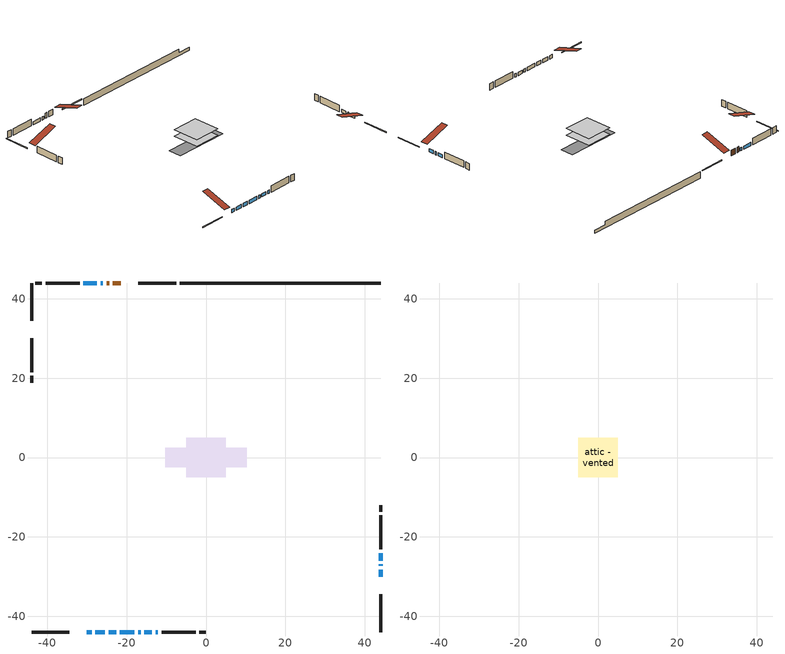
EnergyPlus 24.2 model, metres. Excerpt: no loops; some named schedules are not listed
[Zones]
conditioned space
 floor adiabatic (AdiabaticFloorConstruction): -4.98,-4.98 -4.98,4.98 4.98,4.98 4.98,-4.98 z1.22
 floor foundation (Slab1 construction): -10.22,-2.43 -10.22,2.43 10.22,2.43 10.22,-2.43 z-1.22
 wall outside (RimJoist1 construction): -7.55,43.97 -17.04,43.97 / -43.97,-43.97 -34.48,-43.97 / -43.97,43.97 -43.97,34.48 / 43.97,-43.97 43.97,-34.48 z1.22:1.52
 wall outside (AdiabaticWallConstruction 1): -21.46,43.97 -23.44,43.97 / -24.37,43.97 -25.05,43.97 z1.22:3.25
 wall outside (AdiabaticWallConstruction): -25.98,43.97 -26.55,43.97 / 43.97,-30.07 43.97,-28.23 / -30.07,-43.97 -28.85,-43.97 / -27.92,-43.97 -25.48,-43.97 / -24.55,-43.97 -22.65,-43.97 / -21.72,-43.97 -18.06,-43.97 / -17.13,-43.97 -16.44,-43.97 / -15.52,-43.97 -13.61,-43.97 / -27.48,43.97 -30.94,43.97 / -12.68,-43.97 -12.11,-43.97 / 43.97,-27.3 43.97,-26.93 / 43.97,-26.01 43.97,-24.1 z1.22:2.44
 wall outside (Wall1 construction): -31.87,43.97 -40.43,43.97 / -11.18,-43.97 -2.62,-43.97 / -43.97,30.07 -43.97,21.5 / 43.97,-23.17 43.97,-14.61 z1.22:3.66
 wall outside (Wall2 construction): -41.36,43.97 -43.04,43.97 / -1.69,-43.97 -0.01,-43.97 / -43.97,20.58 -43.97,18.89 / 43.97,-13.68 43.97,-12 z1.22:3.66
 wall foundation (FoundationWall1 construction): -6.63,43.97,-1.22 -6.63,43.97,1.22 38.91,43.97,1.22 38.91,43.97,-0.1 43.97,43.97,-0.1 43.97,43.97,-1.22
 window (WindowConstruction 7): -25.98,43.97 -26.55,43.97 z1.22:2.44
 window (WindowConstruction 4): 43.97,-30.07 43.97,-28.23 z1.22:2.44
 window (WindowConstruction 5): -30.07,-43.97 -28.85,-43.97 z1.22:2.44
 window (WindowConstruction 6): -27.92,-43.97 -25.48,-43.97 z1.22:2.44
 window (WindowConstruction 11): -24.55,-43.97 -22.65,-43.97 z1.22:2.44
 window (WindowConstruction 9): -21.72,-43.97 -18.06,-43.97 z1.22:2.44
 window (WindowConstruction 10): -17.13,-43.97 -16.45,-43.97 z1.22:2.44
 window (WindowConstruction 8): -15.52,-43.97 -13.61,-43.97 z1.22:2.44
 window (WindowConstruction): -27.48,43.97 -30.94,43.97 z1.22:2.44
 window (WindowConstruction 1): -12.68,-43.97 -12.11,-43.97 z1.22:2.44
 window (WindowConstruction 2): 43.97,-27.3 43.97,-26.94 z1.22:2.44
 window (WindowConstruction 3): 43.97,-26.01 43.97,-24.1 z1.22:2.44
 door (Door): -21.46,43.97 -23.44,43.97 z1.22:3.25
 door (Door 1): -24.37,43.97 -25.05,43.97 z1.22:3.25
 ceiling adiabatic (AdiabaticFloorConstruction): 4.98,-4.98 4.98,4.98 -4.98,4.98 -4.98,-4.98 z1.22
attic - vented
 floor to conditioned space (Floor1 construction Reversed): -4.98,-4.98 -4.98,4.98 4.98,4.98 4.98,-4.98 z3.66
 roof outside (Roof1 construction): -20.53,43.97,3.66 -20.53,34.26,6.89 -17.97,34.26,6.89 -17.97,43.97,3.66; -31,-43.97,3.66 -31,-34.26,6.89 -33.55,-34.26,6.89 -33.55,-43.97,3.66; -43.97,31,3.66 -34.26,31,6.89 -34.26,33.55,6.89 -43.97,33.55,3.66; 43.97,-31,3.66 34.26,-31,6.89 34.26,-33.55,6.89 43.97,-33.55,3.66
[Building]
Building 1: Terrain=Suburbs
[Site:Location]
London AP_ON: Latitude {deg}=43.03; Longitude {deg}=-81.15; Time Zone {hr}=-5; Elevation {m}=278; Keep Site Location Information=Yes
[Site:GroundTemperature:Shallow]
3.98693, 1.93205, 1.76749, 2.74264, 6.6573, 10.5537, 13.9317, 16.0716, 16.2534, 14.513, 11.2211, 7.44421
[Site:WaterMainsTemperature]
Calculation Method=Schedule; Temperature Schedule=mains temperature schedule
[Material] Roughness=Rough; Thermal Absorptance=0.9
Name | Thickness {m} | Conductivity {W/m-K} | Density {kg/m3} | Specific Heat {J/kg-K} | Solar Absorptance | Visible Absorptance
asphalt or fiberglass shingles | 0.00635 | 0.162714 | 1121.4 | 1465.45 | 0.4 | 0.4
ceiling loosefill ins | 0.254 | 0.0480833 | 16.02 | 1046.75 | 0.7 | 0.7
ceiling stud and cavity | 0.1397 | 0.220994 | 65.682 | 1177.47 | 0.7 | 0.7
concrete 4.0 in. | 0.1016 | 1.803125 | 2242.8 | 837.4 | 0.7 | 0.7
concrete 8.0 in. | 0.2032 | 1.803125 | 2242.8 | 837.4 | 0.7 | 0.7
door material | 0.04445 | 0.053851 | 512.64 | 1214.23 | 0.7 | 0.7
exterior vertical ins | 0.00222645 | 0.029427 | 32.04 | 1214.23 | 0.7 | 0.7
floor covering | 0.0127 | 0.0433444 | 54.468 | 1339.84 | 0.6 | 0.6
floor rigid ins; wall rigid ins 1 | 0.512978 | 0.029427 | 32.04 | 1214.23 | 0.7 | 0.7
floor stud and cavity | 0.1397 | 1.75129 | 37.0049 | 1207.88 | 0.7 | 0.7
furniture material conditioned space 1 | 0.1524 | 0.115458 | 640.8 | 1214.23 | 0.6 | 0.6
gypsum board | 0.0127 | 0.160291 | 801 | 837.4 | 0.6 | 0.6
gypsum board 1 | 0.00254 | 0.160291 | 801 | 837.4 | 0.6 | 0.6
gypsum board 2 | 0.0127 | 0.160291 | 801 | 837.4 | 0.7 | 0.7
osb sheathing 0.5 in. | 0.0127 | 0.115458 | 512.64 | 1214.23 | 0.7 | 0.7
osb sheathing 0.75 in. | 0.01905 | 0.115458 | 512.64 | 1214.23 | 0.7 | 0.7
osb sheathing 2.0 in. | 0.0508 | 0.115458 | 512.64 | 1214.23 | 0.7 | 0.7
rim joist rigid ins; wall rigid ins | 0.051816 | 0.029427 | 32.04 | 1214.23 | 0.7 | 0.7
rim joist stud and cavity | 0.0508 | 0.254006 | 125.044 | 1163.47 | 0.6 | 0.6
wall stud and cavity | 0.1397 | 0.163249 | 139.0536 | 1170.24 | 0.7 | 0.7
wall stud and cavity 1 | 0.0889 | 0.553493 | 50.32683 | 1063.81 | 0.7 | 0.7
wall stud and cavity 2 | 0.0889 | 0.380278 | 52.3479 | 1209.89 | 0.7 | 0.7
wall stud and cavity 3 | 0.0889 | 0.391764 | 83.0341 | 1211.67 | 0.7 | 0.7
wood siding | 0.0254 | 0.102417 | 544.68 | 1172.36 | 0.4 | 0.4
wood siding 1 | 0.00254 | 0.102417 | 544.68 | 1172.36 | 0.4 | 0.4
wood siding 2; wood siding 3; wood siding 4 | 0.0254 | 0.102417 | 544.68 | 1172.36 | 0.7 | 0.7
[WindowMaterial:SimpleGlazingSystem]
Name | U-Factor {W/m2-K} | Solar Heat Gain Coefficient
WindowMaterial | 2.91963 | 0.62
WindowMaterial 1 | 3.03092 | 0.49
WindowMaterial 2 | 3.04965 | 0.43
WindowMaterial 3 | 2.958238 | 0.57
WindowMaterial 4 | 2.915653 | 0.63
WindowMaterial 5 | 2.98606 | 0.56
WindowMaterial 6 | 2.97414 | 0.57
WindowMaterial 7 | 2.96164 | 0.62
WindowMaterial 8 | 2.941204 | 0.65
WindowMaterial 9 | 3.02581 | 0.51
[Construction]
AdiabaticFloorConstruction: floor stud and cavity, floor rigid ins, osb sheathing 0.75 in., floor covering
AdiabaticWallConstruction: wood siding 3, wall rigid ins 1, wall stud and cavity 2, gypsum board
AdiabaticWallConstruction 1: wood siding 4, wall rigid ins 1, wall stud and cavity 2, gypsum board
Door; Door 1: door material
Floor1 construction Reversed: gypsum board, ceiling stud and cavity, ceiling loosefill ins
FoundationWall1 construction: concrete 8.0 in., gypsum board 2
furniture construction conditioned space 1: furniture material conditioned space 1
PartitionWallConstruction: gypsum board, wall stud and cavity 3, gypsum board
RimJoist1 construction: wood siding 2, rim joist rigid ins, osb sheathing 2.0 in., rim joist stud and cavity
Roof1 construction: asphalt or fiberglass shingles
Slab1 construction: concrete 4.0 in.
Wall1 construction: wood siding, wall rigid ins, osb sheathing 0.5 in., wall stud and cavity, gypsum board
Wall2 construction: wood siding 1, wall stud and cavity 1, gypsum board 1
WindowConstruction: WindowMaterial
WindowConstruction 1: WindowMaterial 1
WindowConstruction 10: WindowMaterial 9
WindowConstruction 11; WindowConstruction 8: WindowMaterial 8
WindowConstruction 2: WindowMaterial 2
WindowConstruction 3: WindowMaterial 3
WindowConstruction 4: WindowMaterial 4
WindowConstruction 5; WindowConstruction 9: WindowMaterial 5
WindowConstruction 6: WindowMaterial 6
WindowConstruction 7: WindowMaterial 7
[Zone] Multiplier=1; Part of Total Floor Area=Yes
Name | Volume {m3}
attic - vented | 52.1601
conditioned space | 514.7
[Space]
Name | Zone | Volume {m3}
attic - vented 1 | attic - vented | 52.1601
conditioned space 1 | conditioned space | 514.7
[ZoneInfiltration:EffectiveLeakageArea]
infil attic - vented 1: Zone or Space=attic - vented 1; Schedule=Always On Discrete; Effective Air Leakage Area {cm2}=4333.53; Stack Coefficient=0.000224988; Wind Coefficient=1.01344e-05
[ZoneMixing]
whole house fan mix: Zone or Space=attic - vented; Schedule=Always On Continuous; Design Flow Rate Calculation Method=Flow/Zone; Design Flow Rate {m3/s}=0; Source Zone or Space=conditioned space
[SurfaceProperty:ExposedFoundationPerimeter]
Slab1: Exposed Perimeter Calculation Method=TotalExposedPerimeter; Total Exposed Perimeter {m}=50.596
[InternalMass] Zone or ZoneList=conditioned space; Space or SpaceList=conditioned space 1
Name | Construction | Surface Area {m2}
furniture mass conditioned space 1 | furniture construction conditioned space 1 | 79.4441
partition wall mass | PartitionWallConstruction | 198.61
[Lights]
interior lighting: Zone or ZoneList or Space or SpaceList=conditioned space 1; Schedule=interior lighting schedule; Design Level Calculation Method=LightingLevel; Lighting Level {W}=343.2; Return Air Fraction=0; Fraction Radiant=0.6; Fraction Visible=0.2; Fraction Replaceable=1
[People]
occupants: Zone or ZoneList or Space or SpaceList=conditioned space 1; Number of People Schedule=occupants schedule; Number of People Calculation Method=People; Number of People=3; Fraction Radiant=0.314171; Sensible Heat Fraction=0.56303; Activity Level Schedule=occupants activity schedule; Carbon Dioxide Generation Rate {m3/s-W}=0; Enable ASHRAE 55 Comfort Warnings=No; Mean Radiant Temperature Calculation Type=EnclosureAveraged
[ElectricEquipment] Zone or ZoneList or Space or SpaceList=conditioned space 1; Design Level Calculation Method=EquipmentLevel
Name | Schedule | Design Level {W} | Fraction Latent | Fraction Radiant | Fraction Lost
clothes dryer | clothes dryer schedule | 140.772 | 0.015 | 0.081 | 0.85
clothes washer | clothes washer schedule | 32.1985 | 0.03 | 0.162 | 0.7
cooking range | cooking range schedule | 215.147 | 0.08 | 0.432 | 0.2
dishwasher | dishwasher schedule | 66.8632 | 0.3 | 0.18 | 0.4
fridge | fridge schedule | 72.9452 | 0 | 0.6 | 0
mech vent bath fan 0 | mech vent bath fan 0 schedule | 50.2 | 0 | 0 | 1
mech vent bath fan 1 | mech vent bath fan 1 schedule | 50.2 | 0 | 0 | 1
mech vent house fan | mech vent house fan schedule | 0 | 0 | 0 | 1
mech vent house fan cfis | mech vent house fan cfis schedule | 0 | 0 | 0 | 0
mech vent range fan 0 | mech vent range fan 0 schedule | 57 | 0 | 0 | 1
misc plug loads | misc plug loads schedule | 494.7 | 0.045 | 0.513 | 0.1
whole house fan | Always On Discrete | 0 | 0 | 0 | 1
[OtherEquipment] Zone or ZoneList or Space or SpaceList=conditioned space 1; Design Level Calculation Method=EquipmentLevel
Name | Fuel Type | Schedule | Design Level {W} | Fraction Latent | Fraction Radiant | Fraction Lost
clothes dryer 1 | Electricity | clothes dryer schedule | 0 | 0.015 | 0.081 | 0.85
cooking range 1 | Electricity | cooking range schedule | 0 | 0.08 | 0.432 | 0.2
general water use latent | None | general water use schedule | 62.594 | 1 | 0 | 0
general water use sensible | None | general water use schedule | -61.6891 | 0 | 0.6 | 0
mech vent house fan latent load | None | Always On Discrete | 0 | 1 | 0 | 0
mech vent house fan sensible load | None | Always On Discrete | 0 | 0 | 0 | 0
water heater energy adjustment1 | NaturalGas | Always On Discrete | 0.01 | 0 | 0 | 1
[ZoneInfiltration:DesignFlowRate] Zone or ZoneList or Space or SpaceList=conditioned space 1; Schedule=Always On Discrete; Design Flow Rate Calculation Method=Flow/Zone; Design Flow Rate {m3/s}=0
infil flow; natural vent flow; whole house fan flow
[AvailabilityManager:Scheduled]
central ac and furnace airloop Availability Manager: Schedule=Always On Discrete
[Foundation:Kiva]
Foundation Kiva 1: Initial Indoor Air Temperature {C}=18; Wall Height Above Grade {m}=1.21999; Wall Depth Below Slab {m}=0.2032; Custom Block Material Name 1=exterior vertical ins; Custom Block Depth 1 {m}=2.43998; Custom Block X Position 1 {m}=0.2159; Custom Block Z Position 1 {m}=0
[Foundation:Kiva:Settings]
Soil Conductivity {W/m-K}=0.849921; Soil Density {kg/m3}=1842.3; Soil Specific Heat {J/kg-K}=418.7; Ground Solar Absorptivity=0.9; Ground Thermal Absorptivity=0.9; Ground Surface Roughness {m}=0.03; Far-Field Width {m}=40; Deep-Ground Boundary Condition=ZeroFlux; Deep-Ground Depth {m}=40; Minimum Cell Dimension {m}=0.2; Maximum Cell Growth Coefficient=3; Simulation Timestep=Timestep
[Exterior:Lights]
exterior lighting: Schedule=exterior lighting schedule; Design Level {W}=75.6
[Generator:PVWatts]
PVSystem0 generator: DC System Capacity {W}=7194; Module Type=Standard; Array Type=FixedRoofMounted; System Losses=0.04; Array Geometry Type=TiltAzimuth; Tilt Angle {deg}=30; Azimuth Angle {deg}=60; Ground Coverage Ratio=0.4
[ElectricLoadCenter:Inverter:PVWatts]
PVSystem inverter: DC to AC Size Ratio=1.1; Inverter Efficiency=0.96
[ElectricLoadCenter:Distribution]
PVSystem elec load center dist: Generator List=PVSystem elec load center dist Generators; Generator Operation Scheme Type=Baseload; Electrical Buss Type=DirectCurrentWithInverter; Inverter=PVSystem inverter
[ElectricLoadCenter:Generators]
PVSystem elec load center dist Generators: Generator Name 1=PVSystem0 generator; Generator Object Type 1=Generator:PVWatts; Generator Rated Electric Power Output 1 {W}=7194
[EnergyManagementSystem:GlobalVariable]
central_ac_and_furnace_airloop_Fan_RTF
infil_program_Qfan
infil_program_Qinf
natural_vent_program_Qnv
natural_vent_program_Qwhf
[EnergyManagementSystem:Sensor]
Name | Output:Variable or Output:Meter Index Key | Output:Variable or Output:Meter
airflow_gain | infil flow | Infiltration Sensible Heat Gain Energy
airflow_gain_1 | natural vent flow | Infiltration Sensible Heat Gain Energy
airflow_gain_2 | whole house fan flow | Infiltration Sensible Heat Gain Energy
airflow_loss | infil flow | Infiltration Sensible Heat Loss Energy
airflow_loss_1 | natural vent flow | Infiltration Sensible Heat Loss Energy
airflow_loss_2 | whole house fan flow | Infiltration Sensible Heat Loss Energy
clg_load_cond |  | Cooling:EnergyTransfer:Zone:CONDITIONED SPACE
clg_sp_s; clg_sp_s_1 | cooling setpoint | Schedule Value
clothes_dryer_exhaust_0_sch_s | clothes dryer exhaust 0 schedule | Schedule Value
cool_season | cooling season schedule | Schedule Value
htg_load_cond |  | Heating:EnergyTransfer:Zone:CONDITIONED SPACE
htg_sp_s; htg_sp_s_1 | heating setpoint | Schedule Value
ig_ee_conv | clothes dryer | Electric Equipment Convective Heating Energy
ig_ee_conv_2 | cooking range | Electric Equipment Convective Heating Energy
ig_ee_conv_4 | fridge | Electric Equipment Convective Heating Energy
ig_ee_conv_5 | misc plug loads | Electric Equipment Convective Heating Energy
ig_ee_conv_6 | whole house fan | Electric Equipment Convective Heating Energy
ig_ee_rad | clothes dryer | Electric Equipment Radiant Heating Energy
ig_ee_rad_2 | cooking range | Electric Equipment Radiant Heating Energy
ig_ee_rad_4 | fridge | Electric Equipment Radiant Heating Energy
ig_ee_rad_5 | misc plug loads | Electric Equipment Radiant Heating Energy
ig_ee_rad_6 | whole house fan | Electric Equipment Radiant Heating Energy
ig_lgt_conv | interior lighting | Lights Convective Heating Energy
ig_lgt_rad | interior lighting | Lights Radiant Heating Energy
ig_lgt_vis | interior lighting | Lights Visible Radiation Heating Energy
ig_oe_conv | clothes dryer 1 | Other Equipment Convective Heating Energy
ig_oe_conv_1 | cooking range 1 | Other Equipment Convective Heating Energy
ig_oe_conv_2 | general water use latent | Other Equipment Convective Heating Energy
ig_oe_conv_3 | general water use sensible | Other Equipment Convective Heating Energy
ig_oe_conv_4 | water heater energy adjustment1 | Other Equipment Convective Heating Energy
ig_oe_rad | clothes dryer 1 | Other Equipment Radiant Heating Energy
ig_oe_rad_1 | cooking range 1 | Other Equipment Radiant Heating Energy
ig_oe_rad_2 | general water use latent | Other Equipment Radiant Heating Energy
ig_oe_rad_3 | general water use sensible | Other Equipment Radiant Heating Energy
ig_oe_rad_4 | water heater energy adjustment1 | Other Equipment Radiant Heating Energy
ig_ppl_conv | occupants | People Convective Heating Energy
ig_ppl_rad | occupants | People Radiant Heating Energy
im_conv | furniture mass conditioned space 1 | Surface Inside Face Convection Heat Gain Energy
im_conv_1 | partition wall mass | Surface Inside Face Convection Heat Gain Energy
im_ig | furniture mass conditioned space 1 | Surface Inside Face Internal Gains Radiation Heat Gain Energy
im_ig_1 | partition wall mass | Surface Inside Face Internal Gains Radiation Heat Gain Energy
im_lgt | furniture mass conditioned space 1 | Surface Inside Face Lights Radiation Heat Gain Energy
im_lgt_1 | partition wall mass | Surface Inside Face Lights Radiation Heat Gain Energy
im_sol | furniture mass conditioned space 1 | Surface Inside Face Solar Radiation Heat Gain Energy
im_sol_1 | partition wall mass | Surface Inside Face Solar Radiation Heat Gain Energy
im_surf | furniture mass conditioned space 1 | Surface Inside Face Net Surface Thermal Radiation Heat Gain Energy
im_surf_1 | partition wall mass | Surface Inside Face Net Surface Thermal Radiation Heat Gain Energy
mech_vent_bath_fan_0_sch_s | mech vent bath fan 0 schedule | Schedule Value
mech_vent_bath_fan_1_sch_s | mech vent bath fan 1 schedule | Schedule Value
mech_vent_range_fan_0_sch_s | mech vent range fan 0 schedule | Schedule Value
mv_conv | mech vent bath fan 0 | Electric Equipment Convective Heating Energy
mv_conv_1 | mech vent bath fan 1 | Electric Equipment Convective Heating Energy
mv_conv_2 | mech vent house fan | Electric Equipment Convective Heating Energy
mv_conv_3 | mech vent house fan cfis | Electric Equipment Convective Heating Energy
mv_conv_4 | mech vent range fan 0 | Electric Equipment Convective Heating Energy
mv_conv_5 | mech vent house fan latent load | Other Equipment Convective Heating Energy
mv_conv_6 | mech vent house fan sensible load | Other Equipment Convective Heating Energy
mv_rad | mech vent bath fan 0 | Electric Equipment Radiant Heating Energy
mv_rad_1 | mech vent bath fan 1 | Electric Equipment Radiant Heating Energy
mv_rad_2 | mech vent house fan | Electric Equipment Radiant Heating Energy
mv_rad_3 | mech vent house fan cfis | Electric Equipment Radiant Heating Energy
mv_rad_4 | mech vent range fan 0 | Electric Equipment Radiant Heating Energy
mv_rad_5 | mech vent house fan latent load | Other Equipment Radiant Heating Energy
mv_rad_6 | mech vent house fan sensible load | Other Equipment Radiant Heating Energy
natural_vent_s | natural vent schedule | Schedule Value
out_pb_s |  | Site Outdoor Air Barometric Pressure
out_wt_s |  | Site Outdoor Air Humidity Ratio
site_vw_s |  | Site Wind Speed
ss_back_out | Window1 | Surface Window Shortwave from Zone Back Out Window Heat Transfer Rate
ss_back_out_1 | Window10 | Surface Window Shortwave from Zone Back Out Window Heat Transfer Rate
ss_back_out_10 | Window7 | Surface Window Shortwave from Zone Back Out Window Heat Transfer Rate
ss_back_out_11 | Window8 | Surface Window Shortwave from Zone Back Out Window Heat Transfer Rate
ss_back_out_2 | Window11 | Surface Window Shortwave from Zone Back Out Window Heat Transfer Rate
ss_back_out_3 | Window12 | Surface Window Shortwave from Zone Back Out Window Heat Transfer Rate
ss_back_out_4 | Window14 | Surface Window Shortwave from Zone Back Out Window Heat Transfer Rate
ss_back_out_5 | Window16 | Surface Window Shortwave from Zone Back Out Window Heat Transfer Rate
ss_back_out_6 | Window19 | Surface Window Shortwave from Zone Back Out Window Heat Transfer Rate
ss_back_out_7 | Window2 | Surface Window Shortwave from Zone Back Out Window Heat Transfer Rate
ss_back_out_8 | Window4 | Surface Window Shortwave from Zone Back Out Window Heat Transfer Rate
ss_back_out_9 | Window5 | Surface Window Shortwave from Zone Back Out Window Heat Transfer Rate
ss_conv | Door1 | Surface Inside Face Convection Heat Gain Energy
ss_conv_1 | Door4 | Surface Inside Face Convection Heat Gain Energy
ss_conv_10 | Window4 | Surface Inside Face Convection Heat Gain Energy
ss_conv_11 | Window5 | Surface Inside Face Convection Heat Gain Energy
ss_conv_12 | Window7 | Surface Inside Face Convection Heat Gain Energy
ss_conv_13 | Window8 | Surface Inside Face Convection Heat Gain Energy
ss_conv_2 | Window1 | Surface Inside Face Convection Heat Gain Energy
ss_conv_3 | Window10 | Surface Inside Face Convection Heat Gain Energy
ss_conv_4 | Window11 | Surface Inside Face Convection Heat Gain Energy
ss_conv_5 | Window12 | Surface Inside Face Convection Heat Gain Energy
ss_conv_6 | Window14 | Surface Inside Face Convection Heat Gain Energy
ss_conv_7 | Window16 | Surface Inside Face Convection Heat Gain Energy
ss_conv_8 | Window19 | Surface Inside Face Convection Heat Gain Energy
ss_conv_9 | Window2 | Surface Inside Face Convection Heat Gain Energy
ss_ig | Door1 | Surface Inside Face Internal Gains Radiation Heat Gain Energy
ss_ig_1 | Door4 | Surface Inside Face Internal Gains Radiation Heat Gain Energy
ss_ig_10 | Window4 | Surface Inside Face Internal Gains Radiation Heat Gain Energy
ss_ig_11 | Window5 | Surface Inside Face Internal Gains Radiation Heat Gain Energy
ss_ig_12 | Window7 | Surface Inside Face Internal Gains Radiation Heat Gain Energy
ss_ig_13 | Window8 | Surface Inside Face Internal Gains Radiation Heat Gain Energy
ss_ig_2 | Window1 | Surface Inside Face Internal Gains Radiation Heat Gain Energy
ss_ig_3 | Window10 | Surface Inside Face Internal Gains Radiation Heat Gain Energy
ss_ig_4 | Window11 | Surface Inside Face Internal Gains Radiation Heat Gain Energy
ss_ig_5 | Window12 | Surface Inside Face Internal Gains Radiation Heat Gain Energy
ss_ig_6 | Window14 | Surface Inside Face Internal Gains Radiation Heat Gain Energy
ss_ig_7 | Window16 | Surface Inside Face Internal Gains Radiation Heat Gain Energy
ss_ig_8 | Window19 | Surface Inside Face Internal Gains Radiation Heat Gain Energy
ss_ig_9 | Window2 | Surface Inside Face Internal Gains Radiation Heat Gain Energy
ss_lgt | Door1 | Surface Inside Face Lights Radiation Heat Gain Energy
ss_lgt_1 | Door4 | Surface Inside Face Lights Radiation Heat Gain Energy
ss_sol | Door1 | Surface Inside Face Solar Radiation Heat Gain Energy
ss_sol_1 | Door4 | Surface Inside Face Solar Radiation Heat Gain Energy
ss_surf | Door1 | Surface Inside Face Net Surface Thermal Radiation Heat Gain Energy
ss_surf_1 | Door4 | Surface Inside Face Net Surface Thermal Radiation Heat Gain Energy
ss_surf_10 | Window4 | Surface Inside Face Net Surface Thermal Radiation Heat Gain Energy
ss_surf_11 | Window5 | Surface Inside Face Net Surface Thermal Radiation Heat Gain Energy
ss_surf_12 | Window7 | Surface Inside Face Net Surface Thermal Radiation Heat Gain Energy
ss_surf_13 | Window8 | Surface Inside Face Net Surface Thermal Radiation Heat Gain Energy
ss_surf_2 | Window1 | Surface Inside Face Net Surface Thermal Radiation Heat Gain Energy
ss_surf_3 | Window10 | Surface Inside Face Net Surface Thermal Radiation Heat Gain Energy
ss_surf_4 | Window11 | Surface Inside Face Net Surface Thermal Radiation Heat Gain Energy
ss_surf_5 | Window12 | Surface Inside Face Net Surface Thermal Radiation Heat Gain Energy
ss_surf_6 | Window14 | Surface Inside Face Net Surface Thermal Radiation Heat Gain Energy
ss_surf_7 | Window16 | Surface Inside Face Net Surface Thermal Radiation Heat Gain Energy
ss_surf_8 | Window19 | Surface Inside Face Net Surface Thermal Radiation Heat Gain Energy
ss_surf_9 | Window2 | Surface Inside Face Net Surface Thermal Radiation Heat Gain Energy
ss_trans_in | Window1 | Surface Window Transmitted Solar Radiation Rate
ss_trans_in_1 | Window10 | Surface Window Transmitted Solar Radiation Rate
ss_trans_in_10 | Window7 | Surface Window Transmitted Solar Radiation Rate
ss_trans_in_11 | Window8 | Surface Window Transmitted Solar Radiation Rate
ss_trans_in_2 | Window11 | Surface Window Transmitted Solar Radiation Rate
ss_trans_in_3 | Window12 | Surface Window Transmitted Solar Radiation Rate
ss_trans_in_4 | Window14 | Surface Window Transmitted Solar Radiation Rate
ss_trans_in_5 | Window16 | Surface Window Transmitted Solar Radiation Rate
ss_trans_in_6 | Window19 | Surface Window Transmitted Solar Radiation Rate
ss_trans_in_7 | Window2 | Surface Window Transmitted Solar Radiation Rate
ss_trans_in_8 | Window4 | Surface Window Transmitted Solar Radiation Rate
ss_trans_in_9 | Window5 | Surface Window Transmitted Solar Radiation Rate
ss_trans_out | Window1 | Surface Inside Face Initial Transmitted Diffuse Transmitted Out Window Solar Radiation Rate
ss_trans_out_1 | Window10 | Surface Inside Face Initial Transmitted Diffuse Transmitted Out Window Solar Radiation Rate
ss_trans_out_10 | Window7 | Surface Inside Face Initial Transmitted Diffuse Transmitted Out Window Solar Radiation Rate
ss_trans_out_11 | Window8 | Surface Inside Face Initial Transmitted Diffuse Transmitted Out Window Solar Radiation Rate
ss_trans_out_2 | Window11 | Surface Inside Face Initial Transmitted Diffuse Transmitted Out Window Solar Radiation Rate
ss_trans_out_3 | Window12 | Surface Inside Face Initial Transmitted Diffuse Transmitted Out Window Solar Radiation Rate
ss_trans_out_4 | Window14 | Surface Inside Face Initial Transmitted Diffuse Transmitted Out Window Solar Radiation Rate
ss_trans_out_5 | Window16 | Surface Inside Face Initial Transmitted Diffuse Transmitted Out Window Solar Radiation Rate
ss_trans_out_6 | Window19 | Surface Inside Face Initial Transmitted Diffuse Transmitted Out Window Solar Radiation Rate
ss_trans_out_7 | Window2 | Surface Inside Face Initial Transmitted Diffuse Transmitted Out Window Solar Radiation Rate
ss_trans_out_8 | Window4 | Surface Inside Face Initial Transmitted Diffuse Transmitted Out Window Solar Radiation Rate
ss_trans_out_9 | Window5 | Surface Inside Face Initial Transmitted Diffuse Transmitted Out Window Solar Radiation Rate
s_conv | Floor1 | Surface Inside Face Convection Heat Gain Energy
